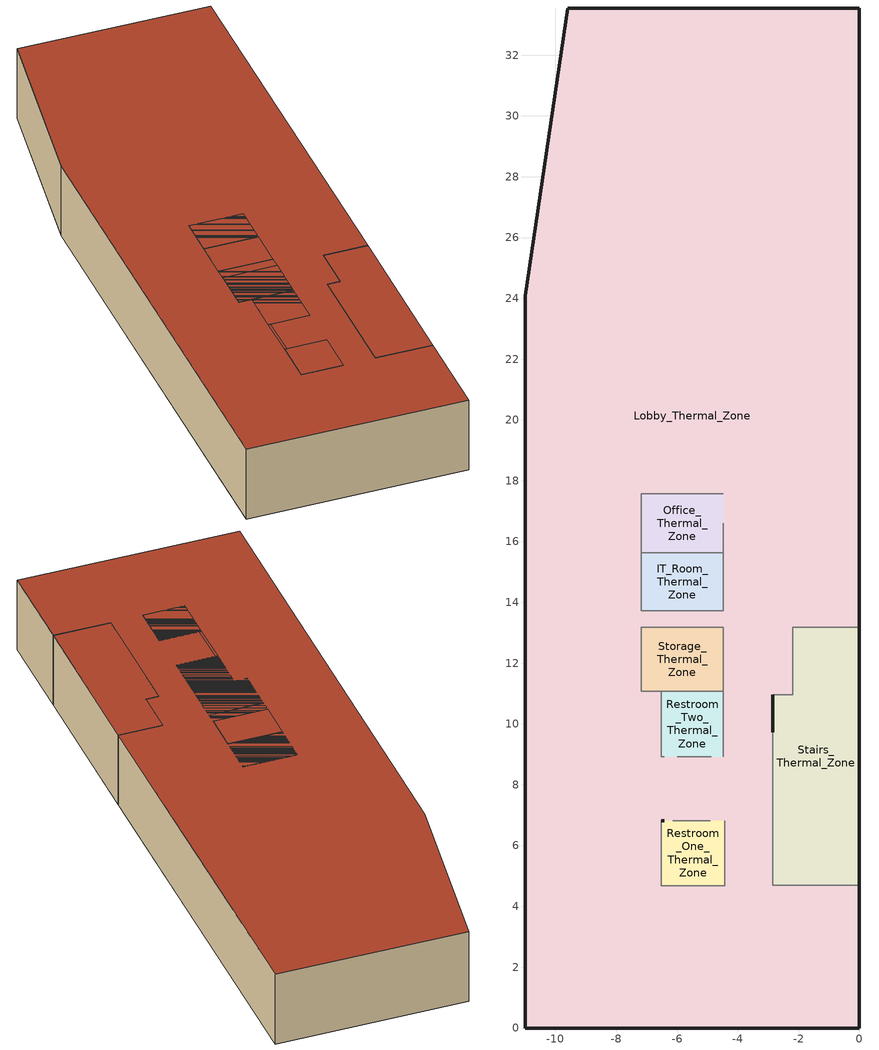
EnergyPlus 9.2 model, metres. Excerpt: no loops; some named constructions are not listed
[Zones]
IT_Room_Thermal_Zone
 floor ground (Interior Floor): -4.47,15.63 -4.47,13.72 -7.17,13.72 -7.17,15.63 z0
 wall to IT_Room_Thermal_Zone (Interior Wall): -7.17,13.72 -4.47,13.72 / -4.47,15.63 -7.17,15.63 z0:3.95
 wall adiabatic (Interior Wall): -7.17,15.63 -7.17,13.72 z0:3.95
 wall adiabatic (Interior Door): -4.47,13.72,3.95 -4.47,13.72,0 -4.47,14.68,0 -4.47,14.68,2.75 -4.47,15.63,2.75 -4.47,15.63,3.95
 roof outside (ASHRAE 189.1-2009 ExtRoof IEAD ClimateZone 2-5): -4.47,13.72 -4.47,15.63 -7.17,15.63 -7.17,13.72 z3.95
Lobby_Thermal_Zone
 floor ground (Interior Floor): -6.43,8.93 -6.43,6.82 -6.52,6.82 -6.52,8.93 z0; -4.47,13.72 -4.47,13.17 -7.17,13.17 -7.17,13.72 z0
 floor ground (Interior Door): 0,33.55 0,13.17 -2.2,13.17 -2.2,10.96 -2.85,10.96 -2.85,4.7 0,4.7 0,0 -11,0 -11,24.09 -9.59,33.55 z0
 wall outside (ASHRAE 189.1-2009 ExtWall Mass ClimateZone 3): 0,13.17 0,33.55 -9.59,33.55 -11,24.09 -11,0 0,0 0,4.7 z0:3.95
 wall adiabatic (Interior Wall): 0,4.7 -2.85,4.7 -2.85,10.96 -2.2,10.96 -2.2,13.17 0,13.17 z0:3.95
 roof outside (ASHRAE 189.1-2009 ExtRoof IEAD ClimateZone 2-5): -6.43,6.82 -6.43,8.93 -6.52,8.93 -6.52,6.82 z3.95; 0,0 0,4.7 -2.85,4.7 -2.85,10.96 -2.2,10.96 -2.2,13.17 0,13.17 0,33.55 -9.59,33.55 -11,24.09 -11,0 z3.95; -4.47,13.17 -4.47,13.72 -7.17,13.72 -7.17,13.17 z3.95
Office_Thermal_Zone
 floor ground (Interior Floor): -4.47,17.58 -4.47,15.63 -7.17,15.63 -7.17,17.58 z0
 wall to Office_Thermal_Zone (Interior Wall): -7.17,15.63 -4.47,15.63 / -4.47,17.58 -7.17,17.58 z0:3.95
 wall adiabatic (Interior Wall): -7.17,17.58 -7.17,15.63 z0:3.95
 wall adiabatic (Interior Door): -4.47,15.63 -4.47,16.6 z0:2.75
 roof outside (ASHRAE 189.1-2009 ExtRoof IEAD ClimateZone 2-5): -4.47,15.63 -4.47,17.58 -7.17,17.58 -7.17,15.63 z3.95
Restroom_One_Thermal_Zone
 floor ground (Interior Floor): -4.42,6.82 -4.42,4.67 -6.52,4.67 -6.52,6.82 z0
 wall outside (Interior Wall): -6.43,6.82 -6.52,6.82 z0:3.95
 wall to Restroom_One_Thermal_Zone (Interior Wall): -6.52,6.82 -6.52,4.67 -4.42,4.67 -4.42,6.82 z0:3.95; -4.9,6.82 -6.14,6.82 z0:3.41
 roof outside (ASHRAE 189.1-2009 ExtRoof IEAD ClimateZone 2-5): -4.42,4.67 -4.42,6.82 -6.52,6.82 -6.52,4.67 z3.95
Restroom_Two_Thermal_Zone
 floor ground (Interior Floor): -4.47,11.08 -4.47,8.93 -6.52,8.93 -6.52,11.08 z0
 wall adiabatic (Interior Wall): -5.99,8.93 -4.87,8.93 z0:3.05
 wall to Restroom_Two_Thermal_Zone (Interior Wall): -4.47,8.93 -4.47,11.08 -6.52,11.08 -6.52,8.93 -6.43,8.93 z0:3.95
 roof outside (ASHRAE 189.1-2009 ExtRoof IEAD ClimateZone 2-5): -4.47,8.93 -4.47,11.08 -6.52,11.08 -6.52,8.93 z3.95
Stairs_Thermal_Zone
 floor ground (Interior Floor): -2.2,13.17 0,13.17 0,4.7 -2.85,4.7 -2.85,10.96 -2.2,10.96 z0
 wall outside (Interior Door): -2.85,10.96 -2.85,9.73 z0:3.03
 wall outside (ASHRAE 189.1-2009 ExtWall Mass ClimateZone 3): 0,4.7 0,13.17 z0:3.95
 wall adiabatic (Interior Wall): -2.85,10.79 -2.85,9.92 z1.58:2.83; -2.2,13.17 -2.2,10.96 -2.85,10.96 z0:3.95
 wall to Stairs_Thermal_Zone (Interior Wall): -2.85,4.7 0,4.7 / 0,13.17 -2.2,13.17 z0:3.95
 wall adiabatic (Interior Door): -2.85,10.96,3.95 -2.85,10.96,3.03 -2.85,9.73,3.03 -2.85,9.73,0 -2.85,4.7,0 -2.85,4.7,3.95
 roof outside (ASHRAE 189.1-2009 ExtRoof IEAD ClimateZone 2-5): 0,4.7 0,13.17 -2.2,13.17 -2.2,10.96 -2.85,10.96 -2.85,4.7 z3.95
Storage_Thermal_Zone
 floor ground (Interior Floor): -4.47,13.17 -4.47,11.08 -7.17,11.08 -7.17,13.17 z0
 wall adiabatic (Interior Wall): -7.17,11.08 -6.52,11.08 / -4.47,11.08 -4.47,13.17 z0:3.95; -7.17,13.17,3.95 -7.17,13.17,0 -7.17,12.13,0 -7.17,12.13,3.02 -7.17,11.08,3.02 -7.17,11.08,3.95
 wall to Storage_Thermal_Zone (Interior Wall): -6.52,11.08 -4.47,11.08 / -4.47,13.17 -7.17,13.17 z0:3.95
 roof outside (ASHRAE 189.1-2009 ExtRoof IEAD ClimateZone 2-5): -4.47,11.08 -4.47,13.17 -7.17,13.17 -7.17,11.08 z3.95
[EnergyManagementSystem:Program]
Storage_C_InitSimpleCoilModel: Set Storage_CWLoopExitTemp = 7.0; Set Storage_CWLoopDeltaTemp = 4.0; Set Storage_CWCoil_WATER_Mdot_Min = 0.0; Set Storage_CWCoil_WATER_Mdot_Max = 2; Set Ts = 60; Set Storage_CWCoil_U = 500; Set Storage_CWCoil_A = 11.5; Set Storage_CWCoil_UA = Storage_CWCoil_U*Storage_CWCoil_A; Set C_coil_air = 20000; Set C_coil_water = 400000; Set Asa = -1*(Storage_CWCoil_UA + 8.75*Storage_CWCoil_Air_rho*Storage_CWCoil_Air_cp)/(C_coil_air); Set Bsa = (Storage_CWCoil_UA)/(C_coil_air); Set Storage_CWCoil_Asad = @Exp (Asa * Ts ); Set Storage_CWCoil_Bsad =  ((Storage_CWCoil_Asad -1) * Bsa)/Asa; Set Ac = -1*(Storage_CWCoil_UA)/(C_coil_water); Set Bc = (Storage_CWCoil_Water_cp)/(C_coil_water); Set Storage_CWCoil_Acd = @Exp (Ac * Ts ); Set Storage_CWCoil_Bcd = ((Storage_CWCoil_Acd -1) * Bc)/Ac; SET Storage_CWCoil_TOT_COOL_POWER    = 0; Set Storage_CWCoil_InletCoeff  = (8.75*Storage_CWCoil_Air_cp/Storage_CWCoil_UA)
[EnergyManagementSystem:OutputVariable] Type of Data in Variable=Averaged; Update Frequency=SystemTimestep; Units=W
Name | EMS Variable | EMS Program or Subroutine
IT_Room CW Coil Total Cooling Rate | IT_Room_CWcoil_tot_cool_Power | IT_Room_CWCoil_ModelOuput
Lobby CW Coil Total Cooling Rate | Lobby_CWcoil_tot_cool_Power | Lobby_CWCoil_ModelOuput
Office CW Coil Total Cooling Rate | Office_CWcoil_tot_cool_Power | Office_CWCoil_ModelOuput
Restroom_One CW Coil Total Cooling Rate | Restroom_One_CWcoil_tot_cool_Power | Restroom_One_CWCoil_ModelOuput
Restroom_Two CW Coil Total Cooling Rate | Restroom_Two_CWcoil_tot_cool_Power | Restroom_Two_CWCoil_ModelOuput
Stairs CW Coil Total Cooling Rate | Stairs_CWcoil_tot_cool_Power | Stairs_CWCoil_ModelOuput
Storage CW Coil Total Cooling Rate | Storage_CWcoil_tot_cool_Power | Storage_CWCoil_ModelOuput
[EnergyManagementSystem:MeteredOutputVariable] Update Frequency=SystemTimestep; Resource Type=ENERGYTRANSFER; Group Type=System; End-Use Category=COOLINGCOILS; Units=J
Name | EMS Variable | EMS Program or Subroutine
IT_Room_C_Coil tot cool Energy | IT_Room_CWcoil_tot_cool_Energy | IT_Room_CWCoil_ModelOuput
Lobby_C_Coil tot cool Energy | Lobby_CWcoil_tot_cool_Energy | Lobby_CWCoil_ModelOuput
Office_C_Coil tot cool Energy | Office_CWcoil_tot_cool_Energy | Office_CWCoil_ModelOuput
Restroom_One_C_Coil tot cool Energy | Restroom_One_CWcoil_tot_cool_Energy | Restroom_One_CWCoil_ModelOuput
Restroom_Two_C_Coil tot cool Energy | Restroom_Two_CWcoil_tot_cool_Energy | Restroom_Two_CWCoil_ModelOuput
Stairs_C_Coil tot cool Energy | Stairs_CWcoil_tot_cool_Energy | Stairs_CWCoil_ModelOuput
Storage_C_Coil tot cool Energy | Storage_CWcoil_tot_cool_Energy | Storage_CWCoil_ModelOuput
[EnergyManagementSystem:InternalVariable]
Name | Internal Data Index Key | Internal Data Type
IT_Room_CWCoil_Air_Tinlet | IT_Room Cooling Coil | Inlet Temperature for Air Connection 1
IT_Room_CWCoil_Air_Winlet | IT_Room Cooling Coil | Inlet Humidity Ratio for Air Connection 1
IT_Room_CWCoil_Air_rho | IT_Room Cooling Coil | Inlet Density for Air Connection 1
IT_Room_CWCoil_Air_cp | IT_Room Cooling Coil | Inlet Specific Heat for Air Connection 1
IT_Room_CWCoil_Water_Tinlet | IT_Room Cooling Coil | Inlet Temperature for Plant Connection
IT_Room_CWCoil_Water_rho | IT_Room Cooling Coil | Inlet Density for Plant Connection
IT_Room_CWCoil_Water_cp | IT_Room Cooling Coil | Inlet Specific Heat for Plant Connection
Lobby_CWCoil_Air_Tinlet | Lobby Cooling Coil | Inlet Temperature for Air Connection 1
Lobby_CWCoil_Air_Winlet | Lobby Cooling Coil | Inlet Humidity Ratio for Air Connection 1
Lobby_CWCoil_Air_rho | Lobby Cooling Coil | Inlet Density for Air Connection 1
Lobby_CWCoil_Air_cp | Lobby Cooling Coil | Inlet Specific Heat for Air Connection 1
Lobby_CWCoil_Water_Tinlet | Lobby Cooling Coil | Inlet Temperature for Plant Connection
Lobby_CWCoil_Water_rho | Lobby Cooling Coil | Inlet Density for Plant Connection
Lobby_CWCoil_Water_cp | Lobby Cooling Coil | Inlet Specific Heat for Plant Connection
Office_CWCoil_Air_Tinlet | Office Cooling Coil | Inlet Temperature for Air Connection 1
Office_CWCoil_Air_Winlet | Office Cooling Coil | Inlet Humidity Ratio for Air Connection 1
Office_CWCoil_Air_rho | Office Cooling Coil | Inlet Density for Air Connection 1
Office_CWCoil_Air_cp | Office Cooling Coil | Inlet Specific Heat for Air Connection 1
Office_CWCoil_Water_Tinlet | Office Cooling Coil | Inlet Temperature for Plant Connection
Office_CWCoil_Water_rho | Office Cooling Coil | Inlet Density for Plant Connection
Office_CWCoil_Water_cp | Office Cooling Coil | Inlet Specific Heat for Plant Connection
Restroom_One_CWCoil_Air_Tinlet | Restroom_One Cooling Coil | Inlet Temperature for Air Connection 1
Restroom_One_CWCoil_Air_Winlet | Restroom_One Cooling Coil | Inlet Humidity Ratio for Air Connection 1
Restroom_One_CWCoil_Air_rho | Restroom_One Cooling Coil | Inlet Density for Air Connection 1
Restroom_One_CWCoil_Air_cp | Restroom_One Cooling Coil | Inlet Specific Heat for Air Connection 1
Restroom_One_CWCoil_Water_Tinlet | Restroom_One Cooling Coil | Inlet Temperature for Plant Connection
Restroom_One_CWCoil_Water_rho | Restroom_One Cooling Coil | Inlet Density for Plant Connection
Restroom_One_CWCoil_Water_cp | Restroom_One Cooling Coil | Inlet Specific Heat for Plant Connection
Restroom_Two_CWCoil_Air_Tinlet | Restroom_Two Cooling Coil | Inlet Temperature for Air Connection 1
Restroom_Two_CWCoil_Air_Winlet | Restroom_Two Cooling Coil | Inlet Humidity Ratio for Air Connection 1
Restroom_Two_CWCoil_Air_rho | Restroom_Two Cooling Coil | Inlet Density for Air Connection 1
Restroom_Two_CWCoil_Air_cp | Restroom_Two Cooling Coil | Inlet Specific Heat for Air Connection 1
Restroom_Two_CWCoil_Water_Tinlet | Restroom_Two Cooling Coil | Inlet Temperature for Plant Connection
Restroom_Two_CWCoil_Water_rho | Restroom_Two Cooling Coil | Inlet Density for Plant Connection
Restroom_Two_CWCoil_Water_cp | Restroom_Two Cooling Coil | Inlet Specific Heat for Plant Connection
Stairs_CWCoil_Air_Tinlet | Stairs Cooling Coil | Inlet Temperature for Air Connection 1
Stairs_CWCoil_Air_Winlet | Stairs Cooling Coil | Inlet Humidity Ratio for Air Connection 1
Stairs_CWCoil_Air_rho | Stairs Cooling Coil | Inlet Density for Air Connection 1
Stairs_CWCoil_Air_cp | Stairs Cooling Coil | Inlet Specific Heat for Air Connection 1
Stairs_CWCoil_Water_Tinlet | Stairs Cooling Coil | Inlet Temperature for Plant Connection
Stairs_CWCoil_Water_rho | Stairs Cooling Coil | Inlet Density for Plant Connection
Stairs_CWCoil_Water_cp | Stairs Cooling Coil | Inlet Specific Heat for Plant Connection
Storage_CWCoil_Air_Tinlet | Storage Cooling Coil | Inlet Temperature for Air Connection 1
Storage_CWCoil_Air_Winlet | Storage Cooling Coil | Inlet Humidity Ratio for Air Connection 1
Storage_CWCoil_Air_rho | Storage Cooling Coil | Inlet Density for Air Connection 1
Storage_CWCoil_Air_cp | Storage Cooling Coil | Inlet Specific Heat for Air Connection 1
Storage_CWCoil_Water_Tinlet | Storage Cooling Coil | Inlet Temperature for Plant Connection
Storage_CWCoil_Water_rho | Storage Cooling Coil | Inlet Density for Plant Connection
Storage_CWCoil_Water_cp | Storage Cooling Coil | Inlet Specific Heat for Plant Connection
[Coil:UserDefined] Number of Air Connections=1; Plant Connection is Used=Yes
Name | Overall Model Simulation Program Calling Manager | Model Setup and Sizing Program Calling Manager
IT_Room Cooling Coil | IT_Room Cooling Coil Model Program Manager | IT_Room Cooling Coil Init Program Manager
Lobby Cooling Coil | Lobby Cooling Coil Model Program Manager | Lobby Cooling Coil Init Program Manager
Office Cooling Coil | Office Cooling Coil Model Program Manager | Office Cooling Coil Init Program Manager
Restroom_One Cooling Coil | Restroom_One Cooling Coil Model Program Manager | Restroom_One Cooling Coil Init Program Manager
Restroom_Two Cooling Coil | Restroom_Two Cooling Coil Model Program Manager | Restroom_Two Cooling Coil Init Program Manager
Stairs Cooling Coil | Stairs Cooling Coil Model Program Manager | Stairs Cooling Coil Init Program Manager
Storage Cooling Coil | Storage Cooling Coil Model Program Manager | Storage Cooling Coil Init Program Manager
[SetpointManager:Scheduled] Control Variable=Temperature
Name | Schedule | Setpoint Node or NodeList
Cooling Loop Setpoint Manager | Cooling Loop Temp Schedule | Cooling Supply Outlet Node
Chiller Setpoint Manager | Cooling Loop Temp Schedule | Heat Pump Cooling Loop Outlet Node
Boiler Setpoint Manager | Heating Loop Temp Schedule | Heat Pump Heating Loop Outlet Node
[Schedule:Compact]
Cooling Loop Temp Schedule: Through: 12/31, For: AllDays, Until: 24:00, 7.22
Heating Loop Temp Schedule: Through: 12/31, For: AllDays, Until: 24:00, 45
